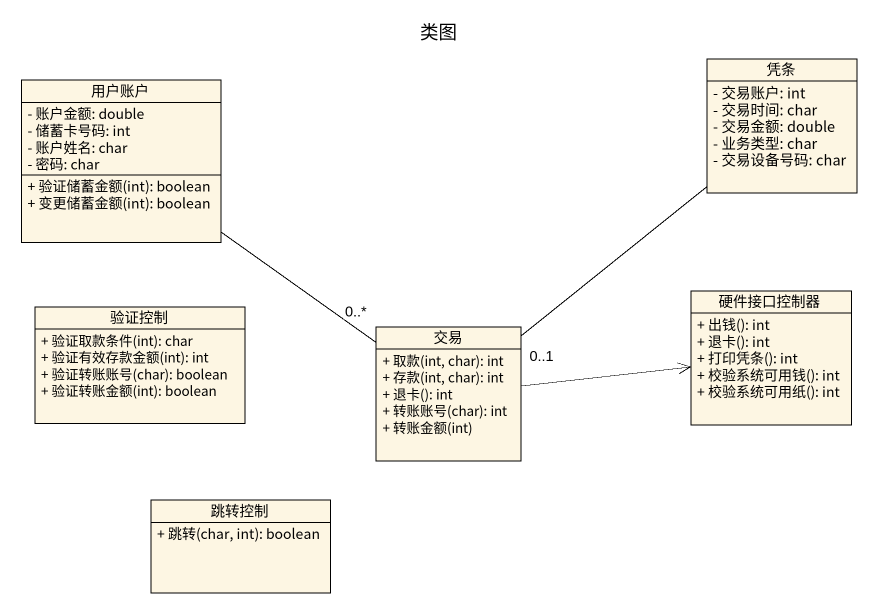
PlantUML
@startuml
title 类图
hide circle
hide empty members
skinparam classAttributeIconSize 0
class 凭条 {
  - 交易账户: int
  - 交易时间: char
  - 交易金额: double
  - 业务类型: char
  - 交易设备号码: char
}
class 用户账户 {
  - 账户金额: double
  - 储蓄卡号码: int
  - 账户姓名: char
  - 密码: char
  + 验证储蓄金额(int): boolean
  + 变更储蓄金额(int): boolean
}
class 验证控制 {
  + 验证取款条件(int): char
  + 验证有效存款金额(int): int
  + 验证转账账号(char): boolean
  + 验证转账金额(int): boolean
}
class 硬件接口控制器 {
  + 出钱(): int
  + 退卡(): int
  + 打印凭条(): int
  + 校验系统可用钱(): int
  + 校验系统可用纸(): int
}
class 交易 {
  + 取款(int, char): int
  + 存款(int, char): int
  + 退卡(): int
  + 转账账号(char): int
  + 转账金额(int)
}
class 跳转控制 {
  + 跳转(char, int): boolean
}
交易 "0..1" -up- 凭条
交易 "0..*" -up- 用户账户
交易 -right-> 硬件接口控制器
@enduml
